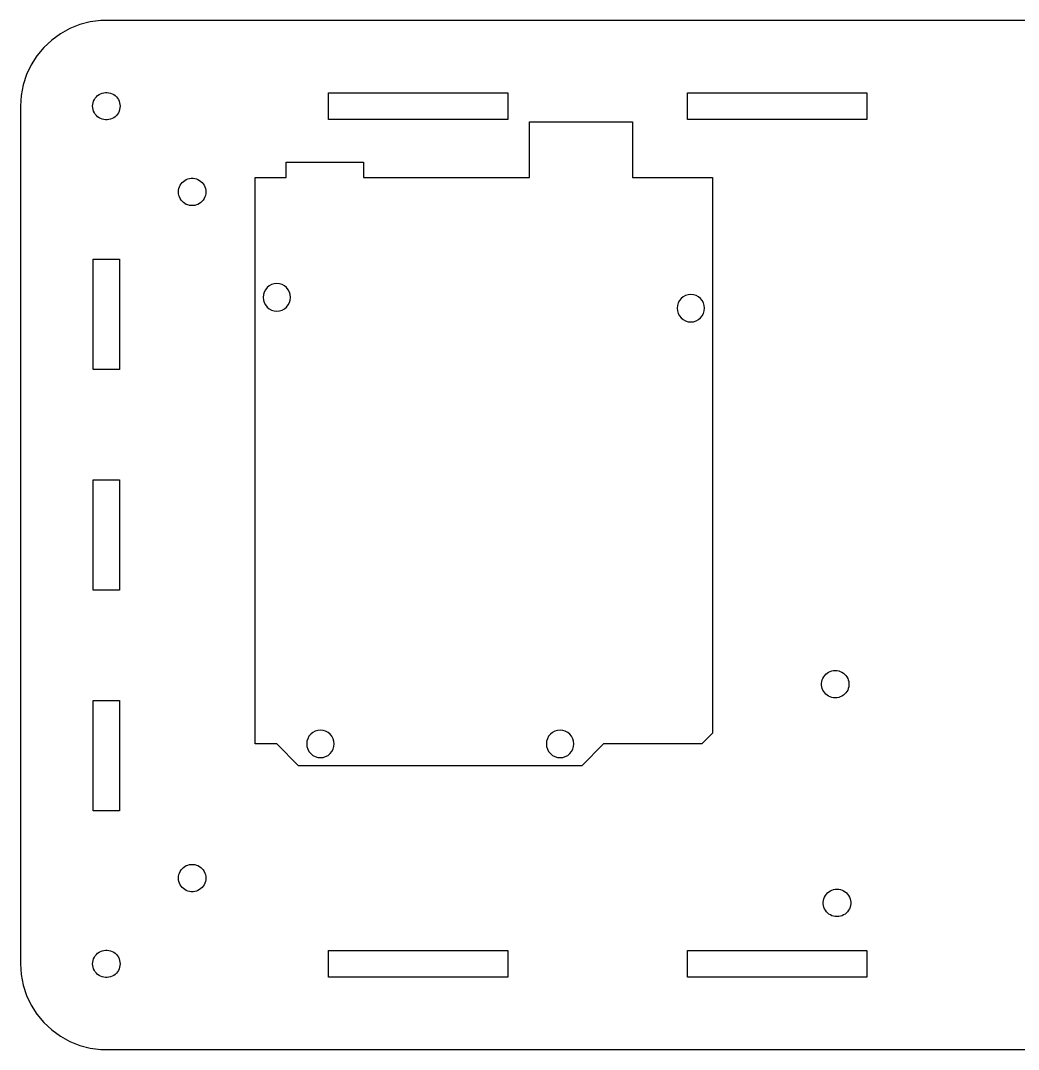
# Model space of a CAD drawing. Header units: metres. Extents: x -100 to 327, y -67 to 314.
# Drawn here: x 0 to 116.3, y 0 to 120 of the extents above; entities that cross this region are included whole.
import ezdxf

# ---------------------------------------------------------------- set-up
doc = ezdxf.new("R2010")
doc.units = ezdxf.units.M

msp = doc.modelspace()

# ---------------------------------------------------------------- linework, layer by layer
for p, q in [((9.37209, 119.98), (8.12617, 119.823)), ((250.628, 119.98), (9.37209, 119.98)), ((5.7422, 119.048), (4.64172, 118.443)), ((6.90982, 119.511), (5.7422, 119.048)), ((8.12617, 119.823), (6.90982, 119.511)), ((3.62575, 117.705), (2.71031, 116.845)), ((4.64172, 118.443), (3.62575, 117.705)), ((2.71031, 116.845), (1.90982, 115.878)), ((1.90982, 115.878), (1.23692, 114.818)), ((1.23692, 114.818), (0.70222, 113.681)), ((0.70222, 113.681), (0.31416, 112.487)), ((0.31416, 112.487), (0.07884, 111.253)), ((9.50557, 111.522), (9.70018, 111.572)), ((9.70018, 111.572), (9.89952, 111.597)), ((9.89952, 111.597), (10.1005, 111.597)), ((10.1005, 111.597), (10.2998, 111.572)), ((10.2998, 111.572), (10.4944, 111.522)), ((0.07884, 111.253), (0, 110)), ((8.41261, 110.201), (8.45026, 110.398)), ((8.45026, 110.398), (8.51234, 110.589)), ((8.51234, 110.589), (8.5979, 110.771)), ((8.5979, 110.771), (8.70557, 110.94)), ((8.70557, 110.94), (8.83365, 111.095)), ((8.83365, 111.095), (8.98012, 111.233)), ((8.98012, 111.233), (9.14267, 111.351)), ((9.14267, 111.351), (9.31874, 111.448)), ((9.31874, 111.448), (9.50557, 111.522)), ((10.4944, 111.522), (10.6812, 111.448)), ((10.6812, 111.448), (10.8573, 111.351)), ((10.8573, 111.351), (11.0199, 111.233)), ((11.0199, 111.233), (11.1663, 111.095)), ((11.1663, 111.095), (11.2944, 110.94)), ((11.2944, 110.94), (11.4021, 110.771)), ((11.4021, 110.771), (11.4876, 110.589)), ((11.4876, 110.589), (11.5497, 110.398)), ((11.5497, 110.398), (11.5874, 110.201)), ((35.9091, 108.45), (35.9091, 111.55)), ((35.9091, 111.55), (56.8182, 111.55)), ((56.8182, 111.55), (56.8182, 108.45)), ((77.7273, 108.45), (77.7273, 111.55)), ((77.7273, 111.55), (98.6364, 111.55)), ((98.6364, 111.55), (98.6364, 108.45)), ((0, 110), (0, 10)), ((8.39999, 110), (8.41261, 110.201)), ((8.41261, 109.799), (8.39999, 110)), ((8.45026, 109.602), (8.41261, 109.799)), ((8.51234, 109.411), (8.45026, 109.602)), ((8.5979, 109.229), (8.51234, 109.411)), ((8.70557, 109.06), (8.5979, 109.229)), ((11.4021, 109.229), (11.2944, 109.06)), ((11.4876, 109.411), (11.4021, 109.229)), ((11.5497, 109.602), (11.4876, 109.411)), ((11.5874, 109.799), (11.5497, 109.602)), ((11.5874, 110.201), (11.6, 110)), ((11.6, 110), (11.5874, 109.799)), ((8.83365, 108.905), (8.70557, 109.06)), ((8.98012, 108.767), (8.83365, 108.905)), ((9.14267, 108.649), (8.98012, 108.767)), ((9.31874, 108.552), (9.14267, 108.649)), ((9.50557, 108.478), (9.31874, 108.552)), ((9.70018, 108.428), (9.50557, 108.478)), ((9.89952, 108.403), (9.70018, 108.428)), ((10.1005, 108.403), (9.89952, 108.403)), ((10.2998, 108.428), (10.1005, 108.403)), ((10.4944, 108.478), (10.2998, 108.428)), ((10.6812, 108.552), (10.4944, 108.478)), ((10.8573, 108.649), (10.6812, 108.552)), ((11.0199, 108.767), (10.8573, 108.649)), ((11.1663, 108.905), (11.0199, 108.767)), ((11.2944, 109.06), (11.1663, 108.905)), ((56.8182, 108.45), (35.9091, 108.45)), ((59.33, 101.68), (59.33, 108.18)), ((59.33, 108.18), (71.33, 108.18)), ((71.33, 108.18), (71.33, 101.68)), ((98.6364, 108.45), (77.7273, 108.45)), ((30.97, 101.68), (30.97, 103.48)), ((30.97, 103.48), (39.97, 103.48)), ((39.97, 103.48), (39.97, 101.68)), ((18.5123, 100.589), (18.5979, 100.771)), ((18.5979, 100.771), (18.7056, 100.94)), ((18.7056, 100.94), (18.8336, 101.095)), ((18.8336, 101.095), (18.9801, 101.233)), ((18.9801, 101.233), (19.1427, 101.351)), ((19.1427, 101.351), (19.3187, 101.448)), ((19.3187, 101.448), (19.5056, 101.522)), ((19.5056, 101.522), (19.7002, 101.572)), ((19.7002, 101.572), (19.8995, 101.597)), ((19.8995, 101.597), (20.1005, 101.597)), ((20.1005, 101.597), (20.2998, 101.572)), ((20.2998, 101.572), (20.4944, 101.522)), ((20.4944, 101.522), (20.6812, 101.448)), ((20.6812, 101.448), (20.8573, 101.351)), ((20.8573, 101.351), (21.0199, 101.233)), ((21.0199, 101.233), (21.1663, 101.095)), ((21.1663, 101.095), (21.2944, 100.94)), ((21.2944, 100.94), (21.4021, 100.771)), ((21.4021, 100.771), (21.4876, 100.589)), ((27.33, 35.64), (27.33, 101.68)), ((27.33, 101.68), (30.97, 101.68)), ((39.97, 101.68), (59.33, 101.68)), ((71.33, 101.68), (80.67, 101.68)), ((80.67, 101.68), (80.67, 36.91)), ((18.4, 100), (18.4126, 100.201)), ((18.4126, 99.7995), (18.4, 100)), ((18.4126, 100.201), (18.4503, 100.398)), ((18.4503, 99.6021), (18.4126, 99.7995)), ((18.4503, 100.398), (18.5123, 100.589)), ((18.5123, 99.411), (18.4503, 99.6021)), ((21.4876, 100.589), (21.5497, 100.398)), ((21.5497, 99.6021), (21.4876, 99.411)), ((21.5497, 100.398), (21.5874, 100.201)), ((21.5874, 99.7995), (21.5497, 99.6021)), ((21.5874, 100.201), (21.6, 100)), ((21.6, 100), (21.5874, 99.7995)), ((18.5979, 99.2292), (18.5123, 99.411)), ((18.7056, 99.0595), (18.5979, 99.2292)), ((18.8336, 98.9047), (18.7056, 99.0595)), ((18.9801, 98.7672), (18.8336, 98.9047)), ((19.1427, 98.6491), (18.9801, 98.7672)), ((19.3187, 98.5523), (19.1427, 98.6491)), ((19.5056, 98.4783), (19.3187, 98.5523)), ((19.7002, 98.4283), (19.5056, 98.4783)), ((19.8995, 98.4032), (19.7002, 98.4283)), ((20.1005, 98.4032), (19.8995, 98.4032)), ((20.2998, 98.4283), (20.1005, 98.4032)), ((20.4944, 98.4783), (20.2998, 98.4283)), ((20.6812, 98.5523), (20.4944, 98.4783)), ((20.8573, 98.6491), (20.6812, 98.5523)), ((21.0199, 98.7672), (20.8573, 98.6491)), ((21.1663, 98.9047), (21.0199, 98.7672)), ((21.2944, 99.0595), (21.1663, 98.9047)), ((21.4021, 99.2292), (21.2944, 99.0595)), ((21.4876, 99.411), (21.4021, 99.2292)), ((8.45, 79.2857), (8.45, 92.1429)), ((8.45, 92.1429), (11.55, 92.1429)), ((11.55, 92.1429), (11.55, 79.2857)), ((28.7386, 88.8414), (28.5396, 88.5989)), ((28.9811, 89.0403), (28.7386, 88.8414)), ((29.2577, 89.1882), (28.9811, 89.0403)), ((29.5578, 89.2792), (29.2577, 89.1882)), ((29.87, 89.31), (29.5578, 89.2792)), ((30.1821, 89.2792), (29.87, 89.31)), ((30.4823, 89.1882), (30.1821, 89.2792)), ((30.7589, 89.0403), (30.4823, 89.1882)), ((31.0014, 88.8414), (30.7589, 89.0403)), ((31.2003, 88.5989), (31.0014, 88.8414)), ((28.3007, 88.0221), (28.27, 87.71)), ((28.27, 87.71), (28.3007, 87.3978)), ((28.3918, 88.3223), (28.3007, 88.0221)), ((28.5396, 88.5989), (28.3918, 88.3223)), ((31.3482, 88.3223), (31.2003, 88.5989)), ((31.4392, 88.0221), (31.3482, 88.3223)), ((31.47, 87.71), (31.4392, 88.0221)), ((31.4392, 87.3978), (31.47, 87.71)), ((76.9986, 87.5714), (76.7996, 87.3289)), ((77.2411, 87.7703), (76.9986, 87.5714)), ((77.5177, 87.9182), (77.2411, 87.7703)), ((77.8178, 88.0092), (77.5177, 87.9182)), ((78.13, 88.04), (77.8178, 88.0092)), ((78.4421, 88.0092), (78.13, 88.04)), ((78.7423, 87.9182), (78.4421, 88.0092)), ((79.0189, 87.7703), (78.7423, 87.9182)), ((79.2614, 87.5714), (79.0189, 87.7703)), ((79.4603, 87.3289), (79.2614, 87.5714)), ((28.3007, 87.3978), (28.3918, 87.0977)), ((28.3918, 87.0977), (28.5396, 86.8211)), ((28.5396, 86.8211), (28.7386, 86.5786)), ((28.7386, 86.5786), (28.9811, 86.3796)), ((28.9811, 86.3796), (29.2577, 86.2318)), ((30.4823, 86.2318), (30.7589, 86.3796)), ((30.7589, 86.3796), (31.0014, 86.5786)), ((31.0014, 86.5786), (31.2003, 86.8211)), ((31.2003, 86.8211), (31.3482, 87.0977)), ((31.3482, 87.0977), (31.4392, 87.3978)), ((76.5607, 86.7521), (76.53, 86.44)), ((76.53, 86.44), (76.5607, 86.1278)), ((76.6518, 87.0523), (76.5607, 86.7521)), ((76.7996, 87.3289), (76.6518, 87.0523)), ((79.6082, 87.0523), (79.4603, 87.3289)), ((79.6992, 86.7521), (79.6082, 87.0523)), ((79.73, 86.44), (79.6992, 86.7521)), ((79.6992, 86.1278), (79.73, 86.44)), ((29.2577, 86.2318), (29.5578, 86.1407)), ((29.5578, 86.1407), (29.87, 86.11)), ((29.87, 86.11), (30.1821, 86.1407)), ((30.1821, 86.1407), (30.4823, 86.2318)), ((76.5607, 86.1278), (76.6518, 85.8277)), ((76.6518, 85.8277), (76.7996, 85.5511)), ((76.7996, 85.5511), (76.9986, 85.3086)), ((76.9986, 85.3086), (77.2411, 85.1096)), ((79.0189, 85.1096), (79.2614, 85.3086)), ((79.2614, 85.3086), (79.4603, 85.5511)), ((79.4603, 85.5511), (79.6082, 85.8277)), ((79.6082, 85.8277), (79.6992, 86.1278)), ((77.2411, 85.1096), (77.5177, 84.9618)), ((77.5177, 84.9618), (77.8178, 84.8707)), ((77.8178, 84.8707), (78.13, 84.84)), ((78.13, 84.84), (78.4421, 84.8707)), ((78.4421, 84.8707), (78.7423, 84.9618)), ((78.7423, 84.9618), (79.0189, 85.1096)), ((11.55, 79.2857), (8.45, 79.2857)), ((8.45, 53.5714), (8.45, 66.4286)), ((8.45, 66.4286), (11.55, 66.4286)), ((11.55, 66.4286), (11.55, 53.5714)), ((11.55, 53.5714), (8.45, 53.5714)), ((93.4483, 43.0944), (93.5223, 43.2812)), ((93.5223, 43.2812), (93.6191, 43.4573)), ((93.6191, 43.4573), (93.7372, 43.6199)), ((93.7372, 43.6199), (93.8747, 43.7663)), ((93.8747, 43.7663), (94.0295, 43.8944)), ((94.0295, 43.8944), (94.1992, 44.0021)), ((94.1992, 44.0021), (94.381, 44.0876)), ((94.381, 44.0876), (94.5721, 44.1497)), ((94.5721, 44.1497), (94.7695, 44.1874)), ((94.7695, 44.1874), (94.97, 44.2)), ((94.97, 44.2), (95.1705, 44.1874)), ((95.1705, 44.1874), (95.3679, 44.1497)), ((95.3679, 44.1497), (95.559, 44.0876)), ((95.559, 44.0876), (95.7408, 44.0021)), ((95.7408, 44.0021), (95.9104, 43.8944)), ((95.9104, 43.8944), (96.0653, 43.7663)), ((96.0653, 43.7663), (96.2028, 43.6199)), ((96.2028, 43.6199), (96.3209, 43.4573)), ((96.3209, 43.4573), (96.4177, 43.2812)), ((96.4177, 43.2812), (96.4917, 43.0944)), ((93.3732, 42.7005), (93.3983, 42.8998)), ((93.3732, 42.4995), (93.3732, 42.7005)), ((93.3983, 42.3002), (93.3732, 42.4995)), ((93.3983, 42.8998), (93.4483, 43.0944)), ((93.4483, 42.1056), (93.3983, 42.3002)), ((93.5223, 41.9187), (93.4483, 42.1056)), ((96.4917, 42.1056), (96.4177, 41.9187)), ((96.4917, 43.0944), (96.5417, 42.8998)), ((96.5417, 42.3002), (96.4917, 42.1056)), ((96.5417, 42.8998), (96.5668, 42.7005)), ((96.5668, 42.4995), (96.5417, 42.3002)), ((96.5668, 42.7005), (96.5668, 42.4995)), ((93.6191, 41.7427), (93.5223, 41.9187)), ((93.7372, 41.5801), (93.6191, 41.7427)), ((93.8747, 41.4336), (93.7372, 41.5801)), ((94.0295, 41.3056), (93.8747, 41.4336)), ((94.1992, 41.1979), (94.0295, 41.3056)), ((94.381, 41.1123), (94.1992, 41.1979)), ((94.5721, 41.0502), (94.381, 41.1123)), ((94.7695, 41.0126), (94.5721, 41.0502)), ((94.97, 41), (94.7695, 41.0126)), ((95.1705, 41.0126), (94.97, 41)), ((95.3679, 41.0502), (95.1705, 41.0126)), ((95.559, 41.1123), (95.3679, 41.0502)), ((95.7408, 41.1979), (95.559, 41.1123)), ((95.9104, 41.3056), (95.7408, 41.1979)), ((96.0653, 41.4336), (95.9104, 41.3056)), ((96.2028, 41.5801), (96.0653, 41.4336)), ((96.3209, 41.7427), (96.2028, 41.5801)), ((96.4177, 41.9187), (96.3209, 41.7427)), ((8.45, 27.8571), (8.45, 40.7143)), ((8.45, 40.7143), (11.55, 40.7143)), ((11.55, 40.7143), (11.55, 27.8571)), ((34.6378, 37.2092), (34.3377, 37.1182)), ((34.95, 37.24), (34.6378, 37.2092)), ((35.2621, 37.2092), (34.95, 37.24)), ((35.5623, 37.1182), (35.2621, 37.2092)), ((62.5779, 37.2092), (62.2777, 37.1182)), ((62.89, 37.24), (62.5779, 37.2092)), ((63.2021, 37.2092), (62.89, 37.24)), ((63.5023, 37.1182), (63.2021, 37.2092)), ((33.4718, 36.2523), (33.3807, 35.9521)), ((33.6196, 36.5289), (33.4718, 36.2523)), ((33.8186, 36.7713), (33.6196, 36.5289)), ((34.0611, 36.9703), (33.8186, 36.7713)), ((34.3377, 37.1182), (34.0611, 36.9703)), ((35.8389, 36.9703), (35.5623, 37.1182)), ((36.0814, 36.7713), (35.8389, 36.9703)), ((36.2803, 36.5289), (36.0814, 36.7713)), ((36.4282, 36.2523), (36.2803, 36.5289)), ((36.5192, 35.9521), (36.4282, 36.2523)), ((61.4118, 36.2523), (61.3207, 35.9521)), ((61.5596, 36.5289), (61.4118, 36.2523)), ((61.7586, 36.7713), (61.5596, 36.5289)), ((62.0011, 36.9703), (61.7586, 36.7713)), ((62.2777, 37.1182), (62.0011, 36.9703)), ((63.7789, 36.9703), (63.5023, 37.1182)), ((64.0214, 36.7713), (63.7789, 36.9703)), ((64.2203, 36.5289), (64.0214, 36.7713)), ((64.3682, 36.2523), (64.2203, 36.5289)), ((64.4592, 35.9521), (64.3682, 36.2523)), ((80.67, 36.91), (79.4, 35.64)), ((29.87, 35.64), (27.33, 35.64)), ((32.41, 33.1), (29.87, 35.64)), ((33.3807, 35.9521), (33.35, 35.64)), ((33.35, 35.64), (33.3807, 35.3278)), ((33.3807, 35.3278), (33.4718, 35.0277)), ((33.4718, 35.0277), (33.6196, 34.7511)), ((36.2803, 34.7511), (36.4282, 35.0277)), ((36.4282, 35.0277), (36.5192, 35.3278)), ((36.55, 35.64), (36.5192, 35.9521)), ((36.5192, 35.3278), (36.55, 35.64)), ((61.3207, 35.9521), (61.29, 35.64)), ((61.29, 35.64), (61.3207, 35.3278)), ((61.3207, 35.3278), (61.4118, 35.0277)), ((61.4118, 35.0277), (61.5596, 34.7511)), ((64.2203, 34.7511), (64.3682, 35.0277)), ((64.3682, 35.0277), (64.4592, 35.3278)), ((64.49, 35.64), (64.4592, 35.9521)), ((64.4592, 35.3278), (64.49, 35.64)), ((67.97, 35.64), (65.43, 33.1)), ((79.4, 35.64), (67.97, 35.64)), ((33.6196, 34.7511), (33.8186, 34.5086)), ((33.8186, 34.5086), (34.0611, 34.3096)), ((34.0611, 34.3096), (34.3377, 34.1618)), ((34.3377, 34.1618), (34.6378, 34.0707)), ((34.6378, 34.0707), (34.95, 34.04)), ((34.95, 34.04), (35.2621, 34.0707)), ((35.2621, 34.0707), (35.5623, 34.1618)), ((35.5623, 34.1618), (35.8389, 34.3096)), ((35.8389, 34.3096), (36.0814, 34.5086)), ((36.0814, 34.5086), (36.2803, 34.7511)), ((61.5596, 34.7511), (61.7586, 34.5086)), ((61.7586, 34.5086), (62.0011, 34.3096)), ((62.0011, 34.3096), (62.2777, 34.1618)), ((62.2777, 34.1618), (62.5779, 34.0707)), ((62.5779, 34.0707), (62.89, 34.04)), ((62.89, 34.04), (63.2021, 34.0707)), ((63.2021, 34.0707), (63.5023, 34.1618)), ((63.5023, 34.1618), (63.7789, 34.3096)), ((63.7789, 34.3096), (64.0214, 34.5086)), ((64.0214, 34.5086), (64.2203, 34.7511)), ((65.43, 33.1), (32.41, 33.1)), ((11.55, 27.8571), (8.45, 27.8571)), ((19.7002, 21.5717), (19.8995, 21.5968)), ((19.8995, 21.5968), (20.1005, 21.5968)), ((20.1005, 21.5968), (20.2998, 21.5717)), ((18.4126, 20.2005), (18.4503, 20.3979)), ((18.4503, 20.3979), (18.5123, 20.589)), ((18.5123, 20.589), (18.5979, 20.7708)), ((18.5979, 20.7708), (18.7056, 20.9404)), ((18.7056, 20.9404), (18.8336, 21.0953)), ((18.8336, 21.0953), (18.9801, 21.2328)), ((18.9801, 21.2328), (19.1427, 21.3509)), ((19.1427, 21.3509), (19.3187, 21.4477)), ((19.3187, 21.4477), (19.5056, 21.5217)), ((19.5056, 21.5217), (19.7002, 21.5717)), ((20.2998, 21.5717), (20.4944, 21.5217)), ((20.4944, 21.5217), (20.6812, 21.4477)), ((20.6812, 21.4477), (20.8573, 21.3509)), ((20.8573, 21.3509), (21.0199, 21.2328)), ((21.0199, 21.2328), (21.1663, 21.0953)), ((21.1663, 21.0953), (21.2944, 20.9404)), ((21.2944, 20.9404), (21.4021, 20.7708)), ((21.4021, 20.7708), (21.4876, 20.589)), ((21.4876, 20.589), (21.5497, 20.3979)), ((21.5497, 20.3979), (21.5874, 20.2005)), ((18.4, 20), (18.4126, 20.2005)), ((18.4126, 19.7995), (18.4, 20)), ((18.4503, 19.6021), (18.4126, 19.7995)), ((18.5123, 19.411), (18.4503, 19.6021)), ((18.5979, 19.2292), (18.5123, 19.411)), ((18.7056, 19.0595), (18.5979, 19.2292)), ((21.4021, 19.2292), (21.2944, 19.0595)), ((21.4876, 19.411), (21.4021, 19.2292)), ((21.5497, 19.6021), (21.4876, 19.411)), ((21.5874, 19.7995), (21.5497, 19.6021)), ((21.5874, 20.2005), (21.6, 20)), ((21.6, 20), (21.5874, 19.7995)), ((18.8336, 18.9047), (18.7056, 19.0595)), ((18.9801, 18.7672), (18.8336, 18.9047)), ((19.1427, 18.6491), (18.9801, 18.7672)), ((19.3187, 18.5523), (19.1427, 18.6491)), ((19.5056, 18.4783), (19.3187, 18.5523)), ((19.7002, 18.4283), (19.5056, 18.4783)), ((19.8995, 18.4032), (19.7002, 18.4283)), ((20.1005, 18.4032), (19.8995, 18.4032)), ((20.2998, 18.4283), (20.1005, 18.4032)), ((20.4944, 18.4783), (20.2998, 18.4283)), ((20.6812, 18.5523), (20.4944, 18.4783)), ((20.8573, 18.6491), (20.6812, 18.5523)), ((21.0199, 18.7672), (20.8573, 18.6491)), ((21.1663, 18.9047), (21.0199, 18.7672)), ((21.2944, 19.0595), (21.1663, 18.9047)), ((93.8191, 17.9573), (93.9372, 18.1199)), ((93.9372, 18.1199), (94.0747, 18.2663)), ((94.0747, 18.2663), (94.2295, 18.3944)), ((94.2295, 18.3944), (94.3992, 18.5021)), ((94.3992, 18.5021), (94.581, 18.5876)), ((94.581, 18.5876), (94.7721, 18.6497)), ((94.7721, 18.6497), (94.9695, 18.6874)), ((94.9695, 18.6874), (95.17, 18.7)), ((95.17, 18.7), (95.3705, 18.6874)), ((95.3705, 18.6874), (95.5679, 18.6497)), ((95.5679, 18.6497), (95.759, 18.5876)), ((95.759, 18.5876), (95.9408, 18.5021)), ((95.9408, 18.5021), (96.1104, 18.3944)), ((96.1104, 18.3944), (96.2653, 18.2663)), ((96.2653, 18.2663), (96.4028, 18.1199)), ((96.4028, 18.1199), (96.5209, 17.9573)), ((93.5732, 17.2005), (93.5983, 17.3998)), ((93.5732, 16.9995), (93.5732, 17.2005)), ((93.5983, 16.8002), (93.5732, 16.9995)), ((93.5983, 17.3998), (93.6483, 17.5944)), ((93.6483, 16.6056), (93.5983, 16.8002)), ((93.6483, 17.5944), (93.7223, 17.7812)), ((93.7223, 17.7812), (93.8191, 17.9573)), ((96.5209, 17.9573), (96.6177, 17.7812)), ((96.6177, 17.7812), (96.6917, 17.5944)), ((96.6917, 17.5944), (96.7417, 17.3998)), ((96.7417, 16.8002), (96.6917, 16.6056)), ((96.7417, 17.3998), (96.7668, 17.2005)), ((96.7668, 16.9995), (96.7417, 16.8002)), ((96.7668, 17.2005), (96.7668, 16.9995)), ((93.7223, 16.4187), (93.6483, 16.6056)), ((93.8191, 16.2427), (93.7223, 16.4187)), ((93.9372, 16.0801), (93.8191, 16.2427)), ((94.0747, 15.9336), (93.9372, 16.0801)), ((94.2295, 15.8056), (94.0747, 15.9336)), ((94.3992, 15.6979), (94.2295, 15.8056)), ((94.581, 15.6123), (94.3992, 15.6979)), ((94.7721, 15.5502), (94.581, 15.6123)), ((95.759, 15.6123), (95.5679, 15.5502)), ((95.9408, 15.6979), (95.759, 15.6123)), ((96.1104, 15.8056), (95.9408, 15.6979)), ((96.2653, 15.9336), (96.1104, 15.8056)), ((96.4028, 16.0801), (96.2653, 15.9336)), ((96.5209, 16.2427), (96.4028, 16.0801)), ((96.6177, 16.4187), (96.5209, 16.2427)), ((96.6917, 16.6056), (96.6177, 16.4187)), ((94.9695, 15.5126), (94.7721, 15.5502)), ((95.17, 15.5), (94.9695, 15.5126)), ((95.3705, 15.5126), (95.17, 15.5)), ((95.5679, 15.5502), (95.3705, 15.5126)), ((8.5979, 10.7708), (8.70557, 10.9404)), ((8.70557, 10.9404), (8.83365, 11.0953)), ((8.83365, 11.0953), (8.98012, 11.2328)), ((8.98012, 11.2328), (9.14267, 11.3509)), ((9.14267, 11.3509), (9.31874, 11.4477)), ((9.31874, 11.4477), (9.50557, 11.5217)), ((9.50557, 11.5217), (9.70018, 11.5717)), ((9.70018, 11.5717), (9.89952, 11.5968)), ((9.89952, 11.5968), (10.1005, 11.5968)), ((10.1005, 11.5968), (10.2998, 11.5717)), ((10.2998, 11.5717), (10.4944, 11.5217)), ((10.4944, 11.5217), (10.6812, 11.4477)), ((10.6812, 11.4477), (10.8573, 11.3509)), ((10.8573, 11.3509), (11.0199, 11.2328)), ((11.0199, 11.2328), (11.1663, 11.0953)), ((11.1663, 11.0953), (11.2944, 10.9404)), ((11.2944, 10.9404), (11.4021, 10.7708)), ((35.9091, 8.45), (35.9091, 11.55)), ((35.9091, 11.55), (56.8182, 11.55)), ((56.8182, 11.55), (56.8182, 8.45)), ((77.7273, 8.45), (77.7273, 11.55)), ((77.7273, 11.55), (98.6364, 11.55)), ((98.6364, 11.55), (98.6364, 8.45)), ((0, 10), (0.07884, 8.74666)), ((8.39999, 10), (8.41261, 10.2005)), ((8.41261, 9.79945), (8.39999, 10)), ((8.41261, 10.2005), (8.45026, 10.3979)), ((8.45026, 9.60208), (8.41261, 9.79945)), ((8.45026, 10.3979), (8.51234, 10.589)), ((8.51234, 9.411), (8.45026, 9.60208)), ((8.51234, 10.589), (8.5979, 10.7708)), ((11.4021, 10.7708), (11.4876, 10.589)), ((11.4876, 10.589), (11.5497, 10.3979)), ((11.5497, 9.60208), (11.4876, 9.411)), ((11.5497, 10.3979), (11.5874, 10.2005)), ((11.5874, 9.79945), (11.5497, 9.60208)), ((11.5874, 10.2005), (11.6, 10)), ((11.6, 10), (11.5874, 9.79945)), ((0.07884, 8.74666), (0.31416, 7.51309)), ((8.5979, 9.22919), (8.51234, 9.411)), ((8.70557, 9.05954), (8.5979, 9.22919)), ((8.83365, 8.90472), (8.70557, 9.05954)), ((8.98012, 8.76717), (8.83365, 8.90472)), ((9.14267, 8.64906), (8.98012, 8.76717)), ((9.31874, 8.55228), (9.14267, 8.64906)), ((9.50557, 8.4783), (9.31874, 8.55228)), ((9.70018, 8.42833), (9.50557, 8.4783)), ((9.89952, 8.40315), (9.70018, 8.42833)), ((10.1005, 8.40315), (9.89952, 8.40315)), ((10.2998, 8.42833), (10.1005, 8.40315)), ((10.4944, 8.4783), (10.2998, 8.42833)), ((10.6812, 8.55228), (10.4944, 8.4783)), ((10.8573, 8.64906), (10.6812, 8.55228)), ((11.0199, 8.76717), (10.8573, 8.64906)), ((11.1663, 8.90472), (11.0199, 8.76717)), ((11.2944, 9.05954), (11.1663, 8.90472)), ((11.4021, 9.22919), (11.2944, 9.05954)), ((11.4876, 9.411), (11.4021, 9.22919)), ((56.8182, 8.45), (35.9091, 8.45)), ((98.6364, 8.45), (77.7273, 8.45)), ((0.31416, 7.51309), (0.70222, 6.31874)), ((0.70222, 6.31874), (1.23692, 5.18245)), ((1.23692, 5.18245), (1.90982, 4.12215)), ((1.90982, 4.12215), (2.71031, 3.15453)), ((2.71031, 3.15453), (3.62575, 2.29486)), ((3.62575, 2.29486), (4.64172, 1.55672)), ((4.64172, 1.55672), (5.7422, 0.95172)), ((5.7422, 0.95172), (6.90982, 0.48943)), ((6.90982, 0.48943), (8.12617, 0.17712)), ((8.12617, 0.17712), (9.37209, 0.01973)), ((9.37209, 0.01973), (250.628, 0.01973))]:
    msp.add_line(p, q)

doc.saveas('drawing.dxf')
